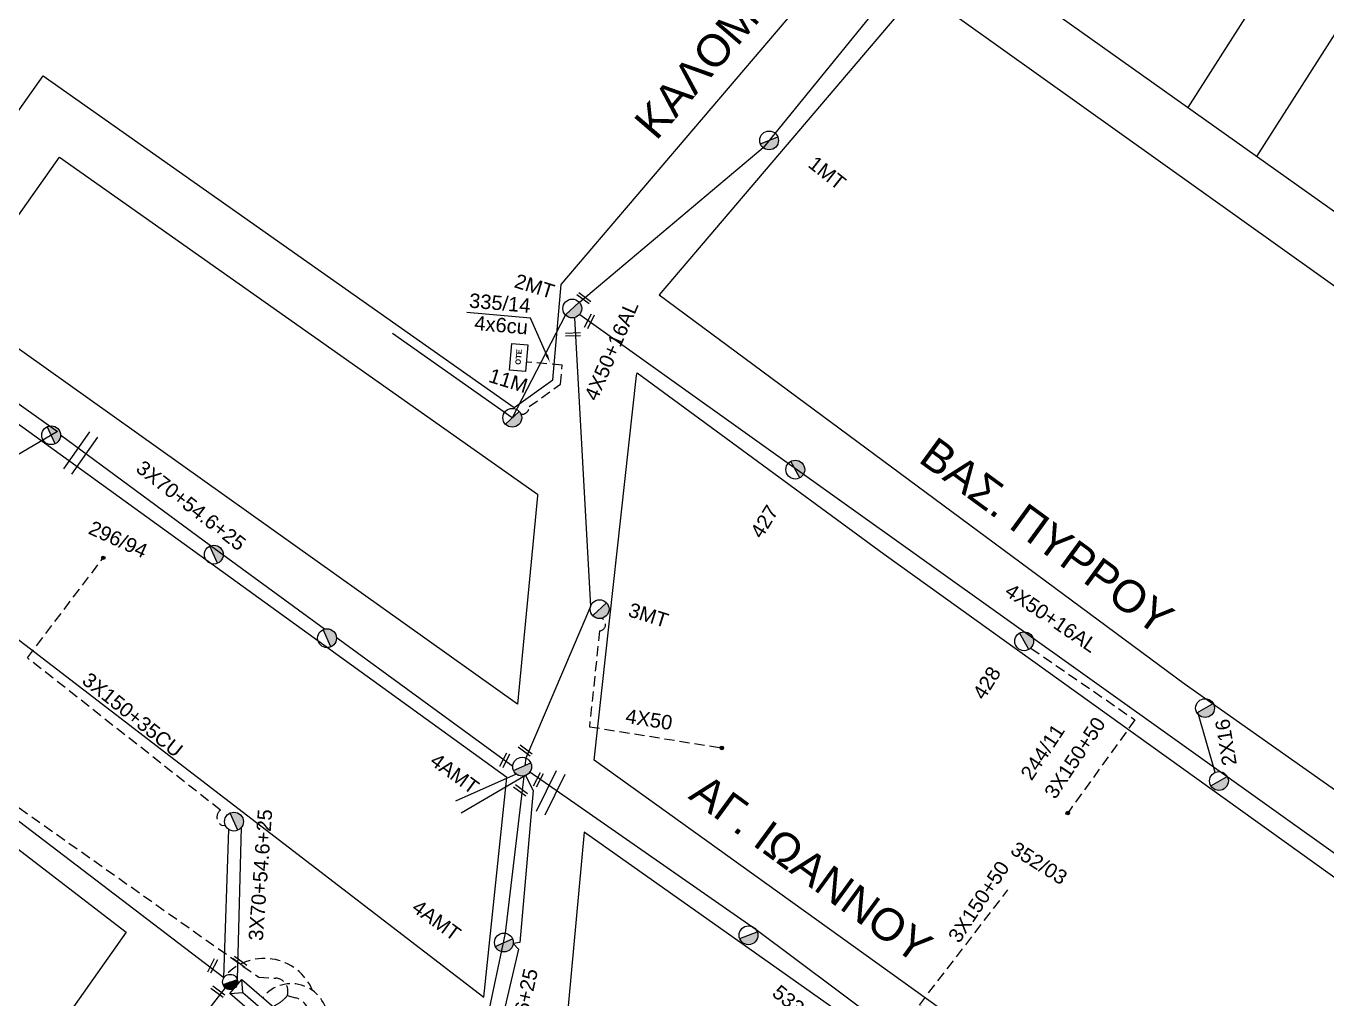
# Model space of a CAD drawing. Header units: millimetres. Extents: x 918 to 3138, y 719 to 1759.
# Drawn here: x 2460.6 to 2623.5, y 1114.2 to 1236.1 of the extents above; entities that cross this region are included whole.
import ezdxf
from ezdxf import colors
from ezdxf.entities.mleader import LeaderData, LeaderLine
from ezdxf.math import Vec2, Vec3

# ---------------------------------------------------------------- set-up
doc = ezdxf.new("R2010")
doc.units = ezdxf.units.MM
doc.header["$LTSCALE"] = 0.5
doc.linetypes.add('DASHED', pattern=[19.05, 12.7, -6.35])
for name, color, linetype in [('Pillar OTE', 7, 'Continuous'), ('Άγνωστα', 7, 'Continuous'), ('Γυμνά εναέρια ΧΤ και ΦΟΠ (3Φ)   4x50+16AL', 7, 'Continuous'), ('Εναέρια ΧΤ 4Χ120+25AL', 7, 'SYN_LINE'), ('Επιγραφές - Σχήματα', 7, 'Continuous'), ('Καλώδια ΧΤ   3x150+50CU', 7, 'DASHED'), ('Καλώδια ΧΤ   3x150AL+50CU', 7, 'DASHED'), ('Μηχανική τομή', 7, 'Continuous'), ('Στύλος ΦΜ', 7, 'Continuous'), ('Στύλος ΦΜ @ 1', 7, 'Continuous'), ('Συνδέσεις', 7, 'Continuous'), ('Συνεστραμμένα ΧΤ   3x70+54.6+25 AL', 7, 'SYN_LINE'), ('Τομή', 7, 'Continuous'), ('Υποσταθμός εναέριος 2 στύλων', 7, 'Continuous'), ('Υποσταθμός πόλεως', 7, 'Continuous'), ('Υπόβαθρο ΔΕΗ', 7, 'Continuous'), ('Υπόγεια καλώδια Παροχών ΧΤ   4x50AL', 7, 'DASHED'), ('Υπόγεια καλώδια Παροχών ΧΤ   4x6', 7, 'DASHED')]:
    doc.layers.add(name, color=color, linetype=linetype)
doc.styles.add('arial', font='ARIAL.TTF')
doc.styles.get("Standard").update_dxf_attribs({"font": 'ARIAL.TTF'})
doc.linetypes.add('SYN_LINE', pattern='A,0.5,-0.0001,["/\\/\\/\\/",Standard,S=0.1,R=0,X=0,Y=-0.05],-0.25', length=0.7501)

# ---------------------------------------------------------------- blocks, each defined once
blk = doc.blocks.new('ΜΗΧΑΝΙΚΗ ΤΟΜΗ')
at = {"layer": 'Μηχανική τομή', "ltscale": 40}
for p, q in [((-1.89, 0.78), (1.89, 0.78)), ((1.89, 0), (-1.89, 0))]:
    blk.add_line(p, q, dxfattribs=at)
blk = doc.blocks.new('ΤΟΜΗ')
at = {"layer": 'Τομή', "ltscale": 40}
for p, q in [((-5.68, 0), (5.68, 0)), ((5.68, -2.33), (-5.68, -2.33))]:
    blk.add_line(p, q, dxfattribs=at)
blk = doc.blocks.new('ΥΠΑΡΧΩΝ ΤΣΙΜΕΝΤΕΝΙΟΣ ΣΤΥΛΟΣ')
at = {"layer": 'Στύλος ΦΜ'}
blk.add_hatch(color=7, dxfattribs=at).paths.add_polyline_path([(-1.29, -2.28, 0.574793), (2.62, 0, 0.268822), (1.3, 2.27)])
at = {"layer": 'Στύλος ΦΜ', "color": 7}
blk.add_line((-1.29, -2.28), (1.3, 2.27), dxfattribs=at)
blk.add_circle((0, 0), 2.62, dxfattribs=at)
at = {"layer": 'Στύλος ΦΜ', "flags": 4}
for tag, p in [('ΑΡΙΘΜΟΣ', (-4.68, 8.05)), ('ΤΥΠΟΣ', (-4.91, 3.03))]:
    blk.add_attdef(tag, p, '', height=4, dxfattribs=at)
blk = doc.blocks.new('ΥΠΟΣΤΑΘΜΟΣ ΕΝΑΕΡΙΟΣ ΕΠΙ 2 ΣΤΥΛΩΝ')
at = {"layer": 'Υποσταθμός εναέριος 2 στύλων', "linetype": 'Continuous'}
for points in [[(-11.97, -2.11, 0.574793), (-8.45, -0.07, 0.268822), (-9.64, 1.98)], [(9.68, -2.15, 0.574793), (13.19, -0.1, 0.268822), (12.01, 1.95)]]:
    blk.add_hatch(color=256, dxfattribs=at).paths.add_polyline_path(points)
for p, q in [((-11.97, -2.11), (-9.64, 1.98)), ((9.68, -2.15), (12.01, 1.95))]:
    blk.add_line(p, q, dxfattribs=at)
for centre in [(-10.81, -0.07), (10.84, -0.1)]:
    blk.add_circle(centre, 2.36, dxfattribs=at)
at = {"layer": 'Υποσταθμός πόλεως', "linetype": 'Continuous', "ltscale": 40}
blk.add_lwpolyline([(-8.57, 2.82), (8.57, 2.82), (8.57, -2.82), (-8.57, -2.82)], close=True, dxfattribs=at)
for points in [[(-5.75, 0), (-8.57, 2.82)], [(-8.57, -2.82), (-5.75, 0)], [(-5.75, 0), (5.75, 0)], [(5.75, 0), (8.57, 2.82)], [(8.57, -2.82), (5.75, 0)]]:
    blk.add_lwpolyline(points, dxfattribs=at)
at = {"layer": 'Υποσταθμός εναέριος 2 στύλων', "ltscale": 40, "flags": 1}
for tag, p in [('ΜΕΤΑΣΧΗΜΑΤΙΣΜΟΣ', (14.09, 2.51)), ('ΙΣΧΥΣ', (14.07, -0.28)), ('ΑΡΙΘΜΟΣ', (14.19, -3))]:
    blk.add_attdef(tag, p, '', height=1.8, dxfattribs=at)
blk = doc.blocks.new('_ΣΥΝΔΕΣΗ')
at = {"layer": 'Συνδέσεις', "linetype": 'SYN_LINE', "ltscale": 40}
blk.add_hatch(color=256, dxfattribs=at).paths.add_polyline_path([(0.5, -0.01, 1), (-0.5, -0.01, 1)])
at = {"layer": 'Συνδέσεις'}
blk.add_circle((0, -0.01), 0.5, dxfattribs=at)
blk = doc.blocks.new('PILLAR ΟΤΕ')
at = {"layer": 'Pillar OTE', "ltscale": 40}
blk.add_lwpolyline([(-3.31, 2.02), (3.39, 2.02), (3.39, -1.99), (-3.31, -1.99)], close=True, dxfattribs=at)
at = {"layer": 'Pillar OTE', "insert": (-1.81, 0.71), "char_height": 1.3575, "width": 109.961, "attachment_point": 1}
blk.add_mtext('{\\fArial|b1|i0|c161|p34;OTE}', dxfattribs=at)

msp = doc.modelspace()

# ---------------------------------------------------------------- linework, layer by layer
at = {"layer": 'Άγνωστα', "color": 6, "linetype": 'DASHED', "ltscale": 0.2}
msp.add_lwpolyline([(2485.58, 1135.92), (2485.13, 1135.96, -0.550807), (2484.94, 1137.87), (2460.77, 1156.94), (2470.27, 1169.47)], format="xyb", dxfattribs=at)
at = {"layer": 'Άγνωστα', "color": 133, "linetype": 'DASHED', "ltscale": 0.2}
msp.add_lwpolyline([(2532.41, 1160.32), (2531.13, 1148.32), (2547.71, 1145.67)], dxfattribs=at)
at = {"layer": 'Άγνωστα', "color": 30, "linetype": 'SYN_LINE', "ltscale": 10}
msp.add_lwpolyline([(2609.48, 1142.6), (2607.32, 1150.14)], dxfattribs=at)
at = {"layer": 'Άγνωστα', "color": 173, "linetype": 'SYN_LINE', "ltscale": 10}
for points in [[(2521.98, 1142.38), (2514.39, 1139.01)], [(2523.15, 1142.21), (2515.1, 1137.48)]]:
    msp.add_lwpolyline(points, dxfattribs=at)
at = {"layer": 'Άγνωστα', "color": 2, "linetype": 'DASHED', "ltscale": 0.2}
msp.add_lwpolyline([(2579.09, 1108.74), (2578.58, 1109.68), (2572.44, 1113.46), (2583.51, 1127.87)], dxfattribs=at)
at = {"layer": 'Άγνωστα', "ltscale": 40}
msp.add_lwpolyline([(2484.5, 1117.57), (2484.51, 1117.58)], dxfattribs=at)
at = {"layer": 'Άγνωστα', "color": 151, "linetype": 'DASHED', "ltscale": 0.2}
msp.add_lwpolyline([(2491.66, 1113.35), (2492.32, 1113.75, 0.09876), (2493.31, 1114.67), (2494.36, 1114.36, -0.444529), (2496.01, 1110.98), (2501.55, 1106.35), (2493.46, 1095.75)], format="xyb", dxfattribs=at)
at = {"layer": 'Γυμνά εναέρια ΧΤ και ΦΟΠ (3Φ)   4x50+16AL', "color": 30, "ltscale": 40}
for points in [[(2573.51, 1246.21), (2552.89, 1220.82), (2529.89, 1201.45)], [(2529.92, 1199.96), (2626.59, 1130.92), (2638.13, 1122.38), (2652.14, 1115.06)]]:
    msp.add_lwpolyline(points, dxfattribs=at)
at = {"layer": 'Εναέρια ΧΤ 4Χ120+25AL', "color": 2, "linetype": 'SYN_LINE', "ltscale": 20}
msp.add_lwpolyline([(2412.7, 1010.28), (2427.41, 1034.18), (2447.26, 1062.85), (2472.57, 1098.89), (2486.16, 1116.35)], dxfattribs=at)
at = {"layer": 'Επιγραφές - Σχήματα', "color": 1, "linetype": 'DASHED', "ltscale": 0.2}
msp.add_lwpolyline([(2485.38, 1116.91, -0.564453), (2496.5, 1115.26)], format="xyb", dxfattribs=at)
at = {"layer": 'Επιγραφές - Σχήματα', "color": 133, "linetype": 'DASHED', "ltscale": 0.2}
msp.add_arc((2532.34, 1161.14), 0.82, 274.5603, 66.6245, dxfattribs=at)
at = {"layer": 'Επιγραφές - Σχήματα', "color": 1, "linetype": 'DASHED', "ltscale": 0.2}
msp.add_arc((2493.82, 1111.56), 4.57, 356.6641, 141.8982, dxfattribs=at)
at = {"layer": 'Καλώδια ΧΤ   3x150+50CU', "color": 30, "ltscale": 0.2}
msp.add_lwpolyline([(2586.41, 1158.16), (2599.43, 1149.18), (2591.01, 1137.51)], dxfattribs=at)
at = {"layer": 'Καλώδια ΧΤ   3x150AL+50CU', "color": 1, "linetype": 'SYN_LINE', "ltscale": 20}
msp.add_lwpolyline([(2443.68, 1200.16), (2464.53, 1185.3), (2437.13, 1169.19), (2415.26, 1156.82)], dxfattribs=at)
at = {"layer": 'Καλώδια ΧΤ   3x150AL+50CU', "color": 151, "ltscale": 0.2}
msp.add_lwpolyline([(2415.86, 1156.63), (2416.62, 1157.02), (2418.21, 1155.3), (2459.76, 1138.14), (2489.73, 1116.96), (2491.87, 1116.83, -0.496125), (2493.31, 1114.67, 0.044253)], format="xyb", dxfattribs=at)
at = {"layer": 'Καλώδια ΧΤ   3x150AL+50CU', "color": 1, "linetype": 'Continuous', "ltscale": 0.2}
msp.add_lwpolyline([(2416.32, 1155.26), (2416.54, 1154.92), (2458.97, 1137.08), (2485.38, 1116.91)], dxfattribs=at)
at = {"layer": 'Συνεστραμμένα ΧΤ   3x70+54.6+25 AL', "ltscale": 20}
msp.add_lwpolyline([(2528.13, 1199.88), (2521.48, 1187.01), (2506.5, 1197.55)], dxfattribs=at)
at = {"layer": 'Συνεστραμμένα ΧΤ   3x70+54.6+25 AL', "color": 133, "linetype": 'Continuous', "ltscale": 20}
msp.add_lwpolyline([(2529.26, 1199.54), (2531.29, 1163.39), (2523.18, 1144.39), (2523.07, 1143.46)], dxfattribs=at)
at = {"layer": 'Συνεστραμμένα ΧΤ   3x70+54.6+25 AL', "color": 133, "ltscale": 20}
for points in [[(2497.99, 1160.54), (2483.71, 1170.98), (2464.93, 1184.83)], [(2521.54, 1143.34), (2499.43, 1159.49)], [(2522.91, 1142.14), (2520.57, 1122.46), (2514.62, 1094.26)]]:
    msp.add_lwpolyline(points, dxfattribs=at)
at = {"layer": 'Συνεστραμμένα ΧΤ   3x70+54.6+25 AL', "color": 173, "ltscale": 20}
msp.add_lwpolyline([(2523.15, 1142.21), (2524.09, 1140.31), (2522.43, 1121.31), (2521.6, 1121.15), (2522.27, 1120.45), (2516.14, 1094.24)], dxfattribs=at)
at = {"layer": 'Συνεστραμμένα ΧΤ   3x70+54.6+25 AL', "color": 2, "ltscale": 20}
msp.add_lwpolyline([(2595.83, 1090.22), (2572.37, 1107.66), (2552, 1122.89), (2523.66, 1142.61)], dxfattribs=at)
at = {"layer": 'Συνεστραμμένα ΧΤ   3x70+54.6+25 AL', "color": 6, "ltscale": 20}
for points in [[(2485.38, 1116.91), (2486.01, 1135.44)], [(2487.06, 1116.67), (2487.59, 1135.73)]]:
    msp.add_lwpolyline(points, dxfattribs=at)
at = {"layer": 'Υπόβαθρο ΔΕΗ'}
for points in [[(2677.18, 1175.37), (2576.98, 1246.51), (2598.27, 1303.28), (2622.26, 1334.47), (2662.53, 1314.4), (2606.05, 1225.88)], [(2614.71, 1219.73), (2629.23, 1242.5), (2654.61, 1283.11), (2677.97, 1320.12), (2683.24, 1328.75)], [(2646.18, 1125.09), (2672.39, 1167.19), (2673.03, 1168.78), (2572.37, 1240.65), (2539.87, 1202.4), (2605.61, 1153.75), (2646.18, 1125.09)], [(2451.76, 1201.22), (2464.79, 1219.66), (2524.62, 1177.42), (2524.62, 1177.23), (2522.14, 1151.15), (2451.76, 1201.22)], [(2517.93, 1114.44), (2520.78, 1141.97), (2447.34, 1195.04), (2435.36, 1177.84), (2517.93, 1114.44)], [(2361.76, 1062.12), (2426.36, 1149.27), (2455.05, 1136.51), (2473.15, 1122.6), (2407.38, 1029.34), (2406.07, 1029.22), (2391.02, 1040.32), (2375.38, 1052.45), (2361.76, 1062.12)], [(2530.49, 1135.11), (2527.87, 1106.52), (2593.43, 1056.34), (2601.47, 1050.19), (2615.75, 1074.17), (2562.92, 1112.2), (2530.49, 1135.11)]]:
    msp.add_lwpolyline(points, dxfattribs=at)
for points in [[(2386.82, 1256.23, -0.065111), (2363.82, 1235.28, -0.091223), (2363.3, 1235.05, 0.660595), (2362.99, 1233.11), (2365.94, 1231.09), (2429.31, 1182.53), (2462.74, 1229.81), (2521.72, 1188.3), (2526.55, 1191.75), (2527.59, 1203.7), (2568.27, 1251.5)], [(2531.75, 1144.14), (2537.05, 1192.32), (2537.13, 1192.64), (2568.03, 1169.92), (2627.41, 1127.31), (2639.99, 1118.26, -0.398671), (2640.57, 1115.18), (2619.81, 1080.86), (2531.75, 1144.14)]]:
    msp.add_lwpolyline(points, format="xyb", dxfattribs=at)
at = {"layer": 'Υπόγεια καλώδια Παροχών ΧΤ   4x6', "color": 7, "linetype": 'DASHED', "ltscale": 0.2}
msp.add_lwpolyline([(2522.57, 1187.45, 0.459107), (2523.59, 1188.41), (2527.51, 1191.2), (2527.72, 1193.6), (2523.24, 1193.99)], format="xyb", dxfattribs=at)

# ---------------------------------------------------------------- block references
at = {"layer": 'Pillar OTE', "xscale": 0.5, "yscale": 0.5, "zscale": 0.5, "rotation": 85}
msp.add_blockref('PILLAR ΟΤΕ', (2522.27, 1194.55), dxfattribs=at)
at = {"layer": 'Μηχανική τομή'}
for p, xscale, yscale, zscale, rotation in [((2530.33, 1201.83), 0.4999999999999994, 0.4999999999999994, 0.4999999999999994, 323.4536695641671), ((2531.31, 1199), 0.4999999999999996, 0.4999999999999996, 0.4999999999999996, 62.72551710385088), ((2529.09, 1197.25), 0.500000000000025, 0.500000000000025, 0.500000000000025, 1.638956089441264), ((2520.71, 1144.02), 0.4999999999999996, 0.4999999999999996, 0.4999999999999996, 62.72551710385088), ((2522.98, 1145.19), 0.4999999999999994, 0.4999999999999994, 0.4999999999999994, 323.4536695641671), ((2524.92, 1141.57), 0.4999999999999996, 0.4999999999999996, 0.4999999999999996, 62.72551710385088), ((2522.4, 1140.2), 0.4999999999999995, 0.4999999999999995, 0.4999999999999995, 323.5804355050505), ((2484.13, 1118.29), 0.4999999999999996, 0.4999999999999996, 0.4999999999999996, 62.72551710385088), ((2487.24, 1118.71), 0.4999999999999994, 0.4999999999999994, 0.4999999999999994, 323.4536695641671), ((2484.52, 1114.98), 0.4999999999999994, 0.4999999999999994, 0.4999999999999994, 323.4536695641671)]:
    msp.add_blockref('ΜΗΧΑΝΙΚΗ ΤΟΜΗ', p, dxfattribs=dict(at, xscale=xscale, yscale=yscale, zscale=zscale, rotation=rotation))
at = {"layer": 'Στύλος ΦΜ @ 1', "ltscale": 40}
ref = msp.add_blockref('ΥΠΑΡΧΩΝ ΤΣΙΜΕΝΤΕΝΙΟΣ ΣΤΥΛΟΣ', (2553.63, 1221.74), dxfattribs=dict(at, xscale=0.4499999999998183, yscale=0.4499999999998183, zscale=0.4499999999998183, rotation=321.642781569967))
ref.add_attrib('ΤΥΠΟΣ', '1MT', (2558.37, 1218.52), dxfattribs={"layer": 'Στύλος ΦΜ', "height": 1.8, "rotation": 321.6428, "flags": 4})
ref = msp.add_blockref('ΥΠΑΡΧΩΝ ΤΣΙΜΕΝΤΕΝΙΟΣ ΣΤΥΛΟΣ', (2528.99, 1200.69), dxfattribs=dict(at, xscale=0.4499999999998183, yscale=0.4499999999998183, zscale=0.4499999999998183, rotation=342.693653817516))
ref.add_attrib('ΤΥΠΟΣ', '2MT', (2521.6, 1203.38), dxfattribs={"layer": 'Στύλος ΦΜ', "height": 1.8, "rotation": 342.6937, "flags": 4})
ref = msp.add_blockref('ΥΠΑΡΧΩΝ ΤΣΙΜΕΝΤΕΝΙΟΣ ΣΤΥΛΟΣ', (2521.48, 1187.01), dxfattribs=dict(at, xscale=0.4499999999998183, yscale=0.4499999999998183, zscale=0.4499999999998183, rotation=342.693653817516))
ref.add_attrib('ΤΥΠΟΣ', '11Μ', (2518.39, 1191.53), dxfattribs={"layer": 'Στύλος ΦΜ', "height": 1.8, "rotation": 342.6937, "flags": 4})
for p, xscale, yscale, zscale, rotation in [((2463.75, 1184.82), 0.4499999999998183, 0.4499999999998183, 0.4499999999998183, 53.75940216110506), ((2484.11, 1169.87), 0.4499999999998183, 0.4499999999998183, 0.4499999999998183, 53.75940216110506), ((2498.29, 1159.4), 0.4499999999998183, 0.4499999999998183, 0.4499999999998183, 53.75940216110506), ((2608.21, 1150.65), 0.4499999999998181, 0.4499999999998181, 0.4499999999998181, 329.4999534400037), ((2609.95, 1141.52), 0.4499999999998181, 0.4499999999998181, 0.4499999999998181, 329.4999534400037), ((2486.64, 1136.43), 0.4499999999998183, 0.4499999999998183, 0.4499999999998183, 53.75940216110506)]:
    msp.add_blockref('ΥΠΑΡΧΩΝ ΤΣΙΜΕΝΤΕΝΙΟΣ ΣΤΥΛΟΣ', p, dxfattribs=dict(at, xscale=xscale, yscale=yscale, zscale=zscale, rotation=rotation))
ref = msp.add_blockref('ΥΠΑΡΧΩΝ ΤΣΙΜΕΝΤΕΝΙΟΣ ΣΤΥΛΟΣ', (2556.91, 1180.51), dxfattribs=dict(at, xscale=0.4499999999998183, yscale=0.4499999999998183, zscale=0.4499999999998183, rotation=58.28059193353307))
ref.add_attrib('ΤΥΠΟΣ', '427', (2552.69, 1171.76), dxfattribs={"layer": 'Στύλος ΦΜ', "height": 1.8, "rotation": 58.2806, "flags": 4})
ref = msp.add_blockref('ΥΠΑΡΧΩΝ ΤΣΙΜΕΝΤΕΝΙΟΣ ΣΤΥΛΟΣ', (2532.41, 1163.04), dxfattribs=dict(at, xscale=0.4499999999998183, yscale=0.4499999999998183, zscale=0.4499999999998183, rotation=342.693653817516))
ref.add_attrib('ΤΥΠΟΣ', '3MT', (2535.86, 1162.18), dxfattribs={"layer": 'Στύλος ΦΜ', "height": 1.8, "rotation": 342.6937, "flags": 4})
ref = msp.add_blockref('ΥΠΑΡΧΩΝ ΤΣΙΜΕΝΤΕΝΙΟΣ ΣΤΥΛΟΣ', (2585.56, 1159.02), dxfattribs=dict(at, xscale=0.4499999999998183, yscale=0.4499999999998183, zscale=0.4499999999998183, rotation=58.28059193353307))
ref.add_attrib('ΤΥΠΟΣ', '428', (2580.53, 1151.55), dxfattribs={"layer": 'Στύλος ΦΜ', "height": 1.8, "rotation": 58.2806, "flags": 4})
ref = msp.add_blockref('ΥΠΑΡΧΩΝ ΤΣΙΜΕΝΤΕΝΙΟΣ ΣΤΥΛΟΣ', (2522.71, 1143.31), dxfattribs=dict(at, xscale=0.4499999999998183, yscale=0.4499999999998183, zscale=0.4499999999998183, rotation=323.7594021611051))
ref.add_attrib('ΤΥΠΟΣ', '4AMT', (2511.04, 1143.71), dxfattribs={"layer": 'Στύλος ΦΜ', "height": 1.8, "rotation": 323.7594, "flags": 4})
ref = msp.add_blockref('ΥΠΑΡΧΩΝ ΤΣΙΜΕΝΤΕΝΙΟΣ ΣΤΥΛΟΣ', (2520.43, 1121.29), dxfattribs=dict(at, xscale=0.4499999999998183, yscale=0.4499999999998183, zscale=0.4499999999998183, rotation=323.7594021611051))
ref.add_attrib('ΤΥΠΟΣ', '4AMT', (2508.76, 1125.34), dxfattribs={"layer": 'Στύλος ΦΜ', "height": 1.8, "rotation": 323.7594, "flags": 4})
ref = msp.add_blockref('ΥΠΑΡΧΩΝ ΤΣΙΜΕΝΤΕΝΙΟΣ ΣΤΥΛΟΣ', (2551.05, 1122.2), dxfattribs=dict(at, xscale=0.4499999999998184, yscale=0.4499999999998184, zscale=0.4499999999998184, rotation=320.296143075971))
ref.add_attrib('ΤΥΠΟΣ', '533', (2553.87, 1114.75), dxfattribs={"layer": 'Στύλος ΦΜ', "height": 1.8, "rotation": 320.2961, "flags": 4})
at = {"layer": 'Συνδέσεις'}
for p, xscale, yscale, zscale in [((2470.28, 1169.47), 0.4500000000002728, 0.4500000000002728, 0.4500000000002728), ((2547.71, 1145.67), 0.4500000000002728, 0.4500000000002728, 0.4500000000002728), ((2591.02, 1137.51), 0.4500000000000455, 0.4500000000000455, 0.4500000000000455)]:
    msp.add_blockref('_ΣΥΝΔΕΣΗ', p, dxfattribs=dict(at, xscale=xscale, yscale=yscale, zscale=zscale))
at = {"layer": 'Τομή'}
for p, xscale, yscale, zscale, rotation in [((2466.97, 1182.92), 0.4999999999999998, 0.4999999999999998, 0.4999999999999998, 54.94931210514669), ((2525.77, 1140.29), 0.4999999999999997, 0.4999999999999997, 0.4999999999999997, 63.68510629273825)]:
    msp.add_blockref('ΤΟΜΗ', p, dxfattribs=dict(at, xscale=xscale, yscale=yscale, zscale=zscale, rotation=rotation))
at = {"layer": 'Υποσταθμός εναέριος 2 στύλων', "xscale": 0.4047028751476827, "yscale": 0.4047028751476827, "zscale": 0.4047028751476827, "rotation": 319.1478210462225}
msp.add_blockref('ΥΠΟΣΤΑΘΜΟΣ ΕΝΑΕΡΙΟΣ ΕΠΙ 2 ΣΤΥΛΩΝ', (2489.49, 1113.51), dxfattribs=at)

# ---------------------------------------------------------------- texts
at = {"layer": 'Άγνωστα', "ltscale": 40, "char_height": 1.8, "width": 17.1868, "attachment_point": 1, "style": 'arial'}
for s, insert, rotation in [('3X150+35CU', (2468.6, 1155.26), 321.2602), ('4X50', (2535.84, 1150.58), 351.0949), ('244/11', (2584.99, 1142.46), 56.3433), ('3X150+50', (2587.96, 1140.13), 56.3433), ('2X16', (2610.41, 1143.31), 99.5247), ('352/03', (2584.66, 1134.05), 327.832), ('3X150+50', (2575.92, 1122.1), 56.3433)]:
    msp.add_mtext(s, dxfattribs=dict(at, insert=insert, rotation=rotation))
at = {"layer": 'Γυμνά εναέρια ΧΤ και ΦΟΠ (3Φ)   4x50+16AL', "ltscale": 40, "char_height": 1.8, "width": 17.1868, "attachment_point": 1, "style": 'arial'}
for insert, rotation in [((2530.42, 1189.71), 66.5617), ((2584, 1166.4), 325.8735)]:
    msp.add_mtext('4X50+16AL', dxfattribs=dict(at, insert=insert, rotation=rotation))
at = {"layer": 'Επιγραφές - Σχήματα', "char_height": 4, "attachment_point": 1}
for s, insert, width, rotation in [('ΚΑΛΟΜΟΙΡΗ', (2536.47, 1224.21), 15.1545, 49.3443), ('ΒΑΣ. ΠΥΡΡΟΥ', (2574.53, 1184.81), 43.6093, 323.8186), ('ΑΓ. ΙΩΑΝΝΟΥ', (2545.76, 1142.65), 43.6093, 323.8186)]:
    msp.add_mtext(s, dxfattribs=dict(at, insert=insert, width=width, rotation=rotation))
at = {"layer": 'Επιγραφές - Σχήματα', "ltscale": 40, "insert": (2469.01, 1174.19), "char_height": 1.8, "width": 17.1868, "attachment_point": 1, "rotation": 335.5968, "style": 'arial'}
msp.add_mtext('296/94', dxfattribs=at)
at = {"layer": 'Συνεστραμμένα ΧΤ   3x70+54.6+25 AL', "ltscale": 40, "char_height": 1.8, "width": 17.1868, "attachment_point": 1, "style": 'arial'}
for insert, rotation in [((2475.33, 1181.81), 321.9682), ((2488.45, 1121.59), 85.8533), ((2519.34, 1102.09), 77.3396)]:
    msp.add_mtext('3X70+54.6+25', dxfattribs=dict(at, insert=insert, rotation=rotation))
at = {"layer": 'Υπόγεια καλώδια Παροχών ΧΤ   4x50AL', "color": 7, "ltscale": 0.2, "char_height": 1.8, "attachment_point": 1, "rotation": 355}
for s, insert in [('335/14', (2516.17, 1202.61)), ('4x6cu', (2516.83, 1199.81))]:
    msp.add_mtext_dynamic_manual_height_columns(s, width=1.8, gutter_width=12.5, heights=[0.118], dxfattribs=dict(at, insert=insert))

# ---------------------------------------------------------------- leaders
at = {"layer": 'Υπόβαθρο ΔΕΗ'}
ml = msp.add_multileader_mtext('Standard', dxfattribs=at)
ml.set_content('', color=256)
ml.set_leader_properties()
ml.build(insert=Vec2(0, 0))
ml.multileader.update_dxf_attribs({"arrow_head_size": 1})
ctx = ml.context
ctx.base_point, ctx.arrow_head_size, ctx.plane_origin, ctx.plane_x_axis, ctx.plane_y_axis = Vec3(2511.81, 1200.54), 1, Vec3(2526.19, 1193.95), Vec3(0.996195, -0.087156), Vec3(0.087156, 0.996195)
ctx.text_align_type = 2
notes = []
notes.append((ctx, [(0, (1, 1, 0), (2523.77, 1199.5), (-0.996195, 0.087156), 8, [(0, [(2526.19, 1193.95)], 0, [])])]))
ctx.mtext.insert, ctx.mtext.text_direction, ctx.mtext.rotation, ctx.mtext.alignment, ctx.mtext.flow_direction = Vec3(2513.98, 1202.36), Vec3(0.996195, -0.087156), 6.195919, 3, 5
for ctx, leaders in notes:
    for number, flags, end, landing, length, lines in leaders:
        leader = LeaderData()
        leader.index, (leader.has_last_leader_line, leader.has_dogleg_vector, leader.attachment_direction) = number, flags
        leader.last_leader_point, leader.dogleg_vector, leader.dogleg_length = Vec3(end), Vec3(landing), length
        for number, points, colour, breaks in lines:
            line = LeaderLine()
            line.index, line.vertices, line.color, line.breaks = number, Vec3.list(points), colors.encode_raw_color(colour), breaks
            leader.lines.append(line)
        ctx.leaders.append(leader)

doc.saveas('drawing.dxf')
